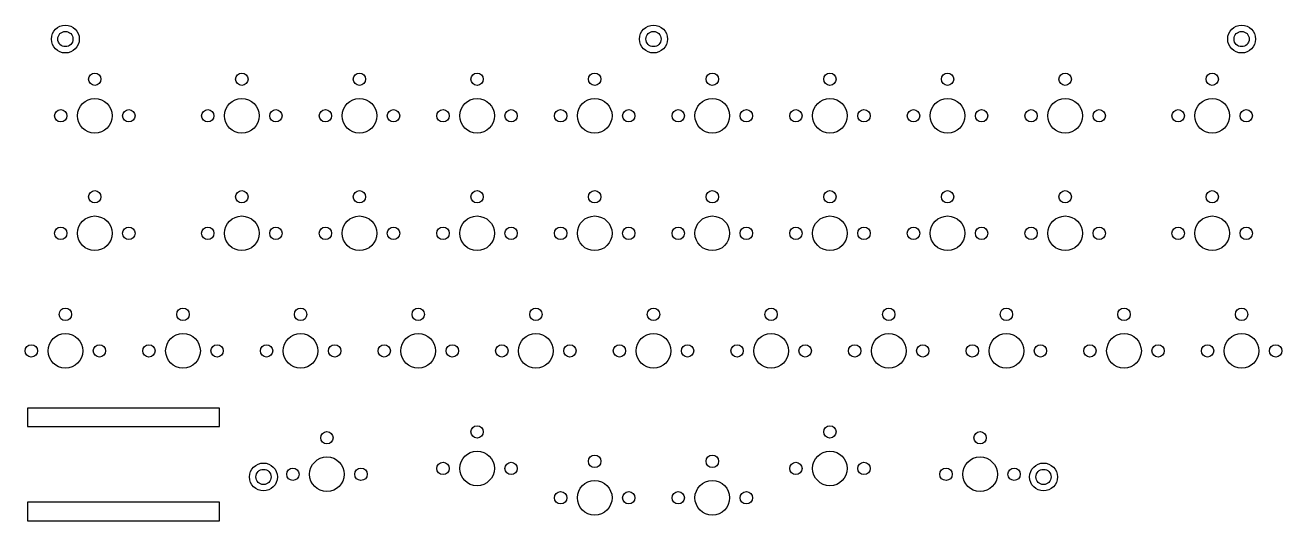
# Model space of a CAD drawing. Header units: millimetres. Extents: x -11 to 192, y -65 to 15.
import ezdxf

# ---------------------------------------------------------------- set-up
doc = ezdxf.new("R2010")
doc.units = ezdxf.units.MM

msp = doc.modelspace()

# ---------------------------------------------------------------- linework, layer by layer
for p, q in [((20.13, -47.24), (-10.87, -47.24)), ((-10.87, -47.24), (-10.87, -50.24)), ((20.13, -50.24), (20.13, -47.24)), ((-10.87, -50.24), (20.13, -50.24)), ((20.13, -62.48), (-10.87, -62.48)), ((-10.87, -62.48), (-10.87, -65.48)), ((20.13, -65.48), (20.13, -62.48)), ((-10.87, -65.48), (20.13, -65.48))]:
    msp.add_line(p, q)
for centre, radius in [((-4.75, 12.4), 2.25), ((90.25, 12.4), 2.25), ((185.25, 12.4), 2.25), ((-4.75, 12.4), 1.23), ((90.25, 12.4), 1.23), ((185.25, 12.4), 1.23), ((0, 5.9), 1), ((23.75, 5.9), 1), ((42.75, 5.9), 1), ((61.75, 5.9), 1), ((80.75, 5.9), 1), ((99.75, 5.9), 1), ((118.75, 5.9), 1), ((137.75, 5.9), 1), ((156.75, 5.9), 1), ((180.5, 5.9), 1), ((0, 0), 2.8), ((23.75, 0), 2.8), ((42.75, 0), 2.8), ((61.75, 0), 2.8), ((80.75, 0), 2.8), ((99.75, 0), 2.8), ((118.75, 0), 2.8), ((137.75, 0), 2.8), ((156.75, 0), 2.8), ((180.5, 0), 2.8), ((-5.5, 0), 1), ((5.5, 0), 1), ((18.25, 0), 1), ((29.25, 0), 1), ((37.25, 0), 1), ((48.25, 0), 1), ((56.25, 0), 1), ((67.25, 0), 1), ((75.25, 0), 1), ((86.25, 0), 1), ((94.25, 0), 1), ((105.25, 0), 1), ((113.25, 0), 1), ((124.25, 0), 1), ((132.25, 0), 1), ((143.25, 0), 1), ((151.25, 0), 1), ((162.25, 0), 1), ((175, 0), 1), ((186, 0), 1), ((0, -13.1), 1), ((23.75, -13.1), 1), ((42.75, -13.1), 1), ((61.75, -13.1), 1), ((80.75, -13.1), 1), ((99.75, -13.1), 1), ((118.75, -13.1), 1), ((137.75, -13.1), 1), ((156.75, -13.1), 1), ((180.5, -13.1), 1), ((0, -19), 2.8), ((23.75, -19), 2.8), ((42.75, -19), 2.8), ((61.75, -19), 2.8), ((80.75, -19), 2.8), ((99.75, -19), 2.8), ((118.75, -19), 2.8), ((137.75, -19), 2.8), ((156.75, -19), 2.8), ((180.5, -19), 2.8), ((-5.5, -19), 1), ((5.5, -19), 1), ((18.25, -19), 1), ((29.25, -19), 1), ((37.25, -19), 1), ((48.25, -19), 1), ((56.25, -19), 1), ((67.25, -19), 1), ((75.25, -19), 1), ((86.25, -19), 1), ((94.25, -19), 1), ((105.25, -19), 1), ((113.25, -19), 1), ((124.25, -19), 1), ((132.25, -19), 1), ((143.25, -19), 1), ((151.25, -19), 1), ((162.25, -19), 1), ((175, -19), 1), ((186, -19), 1), ((-4.75, -32.1), 1), ((14.25, -32.1), 1), ((33.25, -32.1), 1), ((52.25, -32.1), 1), ((71.25, -32.1), 1), ((90.25, -32.1), 1), ((109.25, -32.1), 1), ((128.25, -32.1), 1), ((147.25, -32.1), 1), ((166.25, -32.1), 1), ((185.25, -32.1), 1), ((-4.75, -38), 2.8), ((14.25, -38), 2.8), ((33.25, -38), 2.8), ((52.25, -38), 2.8), ((71.25, -38), 2.8), ((90.25, -38), 2.8), ((109.25, -38), 2.8), ((128.25, -38), 2.8), ((147.25, -38), 2.8), ((166.25, -38), 2.8), ((185.25, -38), 2.8), ((-10.25, -38), 1), ((0.75, -38), 1), ((8.75, -38), 1), ((19.75, -38), 1), ((27.75, -38), 1), ((38.75, -38), 1), ((46.75, -38), 1), ((57.75, -38), 1), ((65.75, -38), 1), ((76.75, -38), 1), ((84.75, -38), 1), ((95.75, -38), 1), ((103.75, -38), 1), ((114.75, -38), 1), ((122.75, -38), 1), ((133.75, -38), 1), ((141.75, -38), 1), ((152.75, -38), 1), ((160.75, -38), 1), ((171.75, -38), 1), ((179.75, -38), 1), ((190.75, -38), 1), ((61.75, -51.1), 1), ((118.75, -51.1), 1), ((37.5, -52.05), 1), ((143, -52.05), 1), ((61.75, -57), 2.8), ((118.75, -57), 2.8), ((27.25, -58.38), 2.25), ((37.5, -57.95), 2.8), ((56.25, -57), 1), ((67.25, -57), 1), ((80.75, -55.85), 1), ((99.75, -55.85), 1), ((113.25, -57), 1), ((124.25, -57), 1), ((143, -57.95), 2.8), ((153.25, -58.38), 2.25), ((27.25, -58.38), 1.23), ((32, -57.95), 1), ((43, -57.95), 1), ((137.5, -57.95), 1), ((148.5, -57.95), 1), ((153.25, -58.38), 1.23), ((75.25, -61.75), 1), ((80.75, -61.75), 2.8), ((86.25, -61.75), 1), ((94.25, -61.75), 1), ((99.75, -61.75), 2.8), ((105.25, -61.75), 1)]:
    msp.add_circle(centre, radius)

doc.saveas('drawing.dxf')
